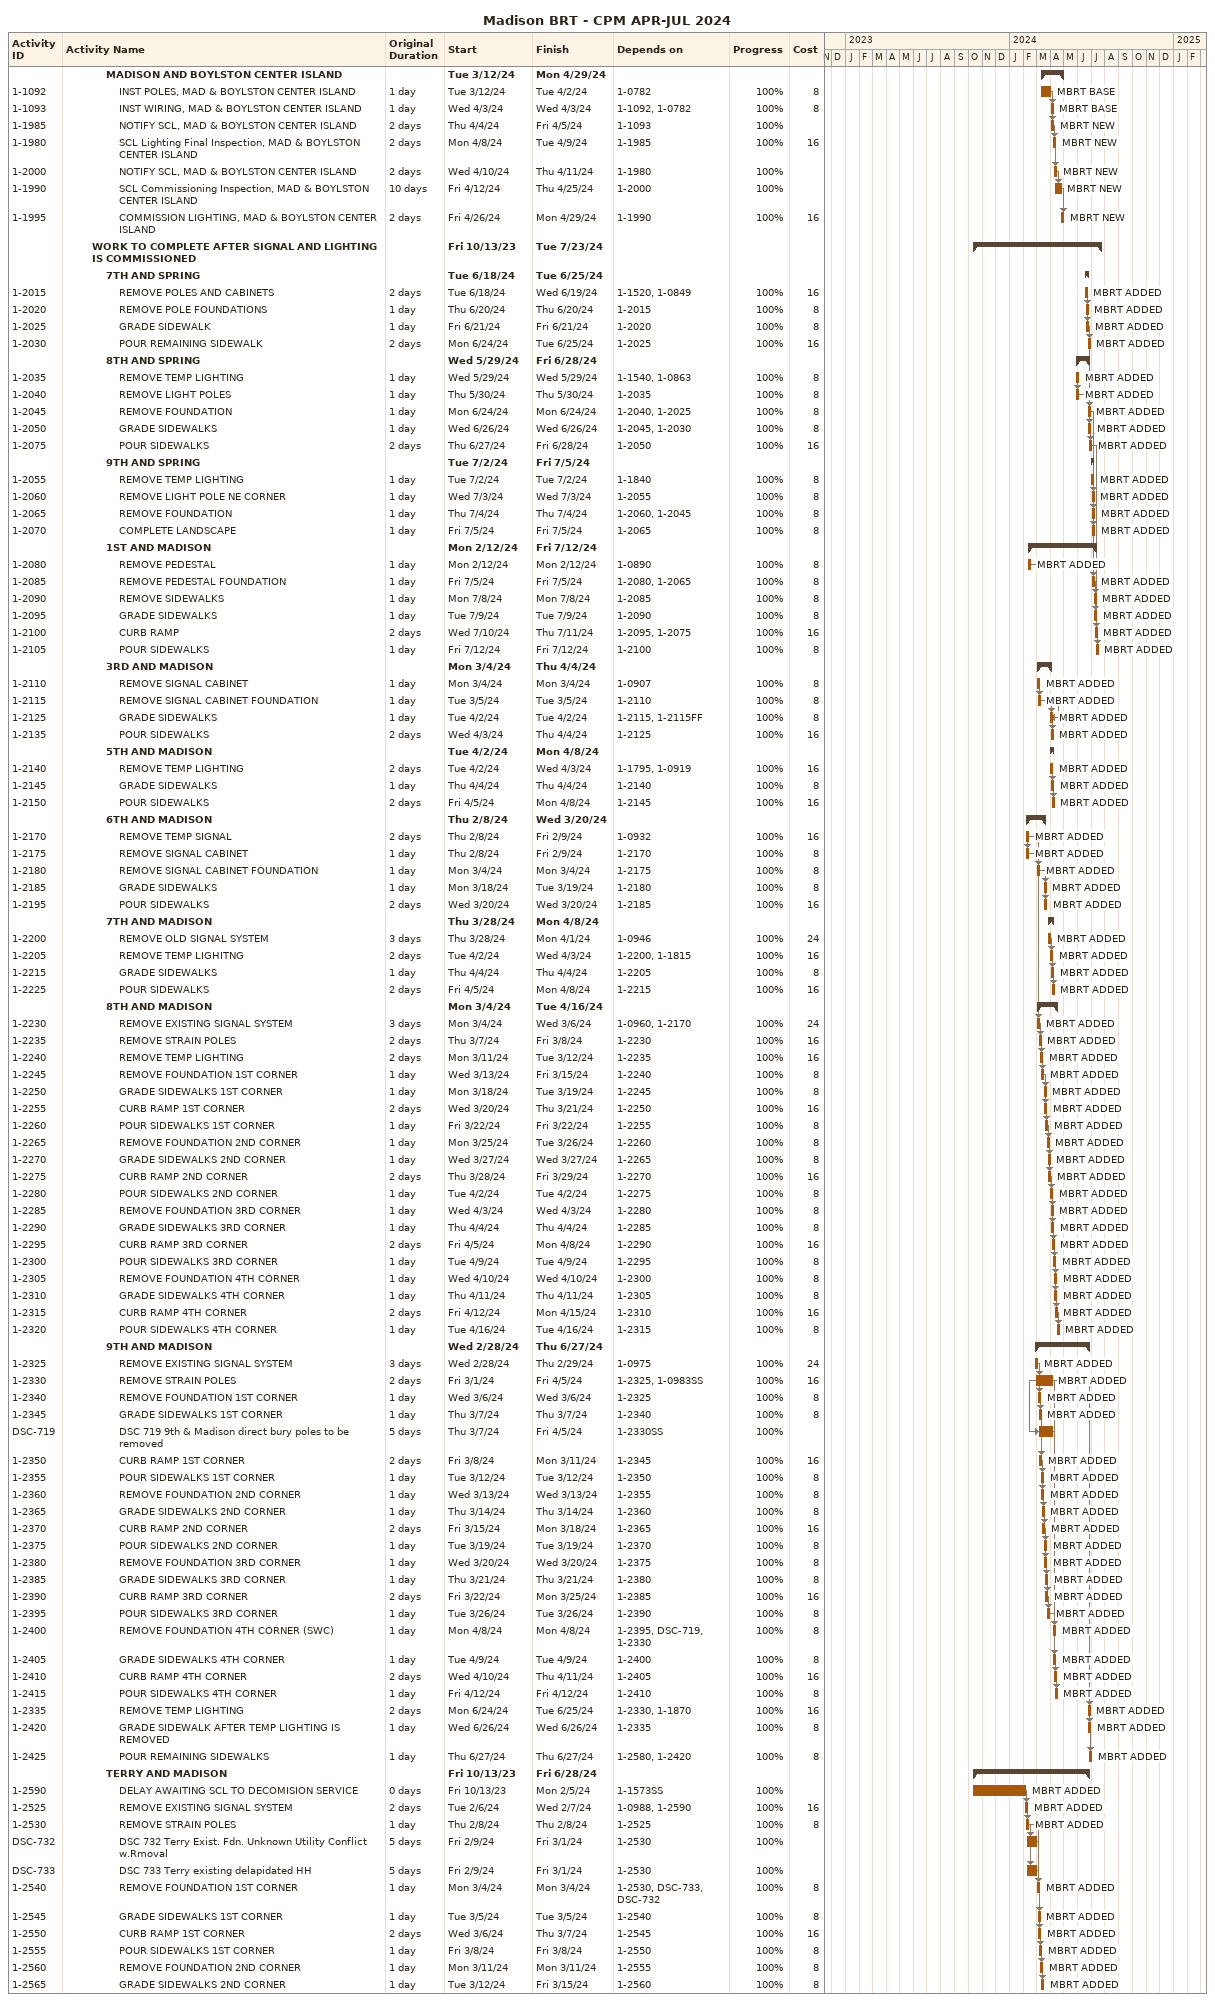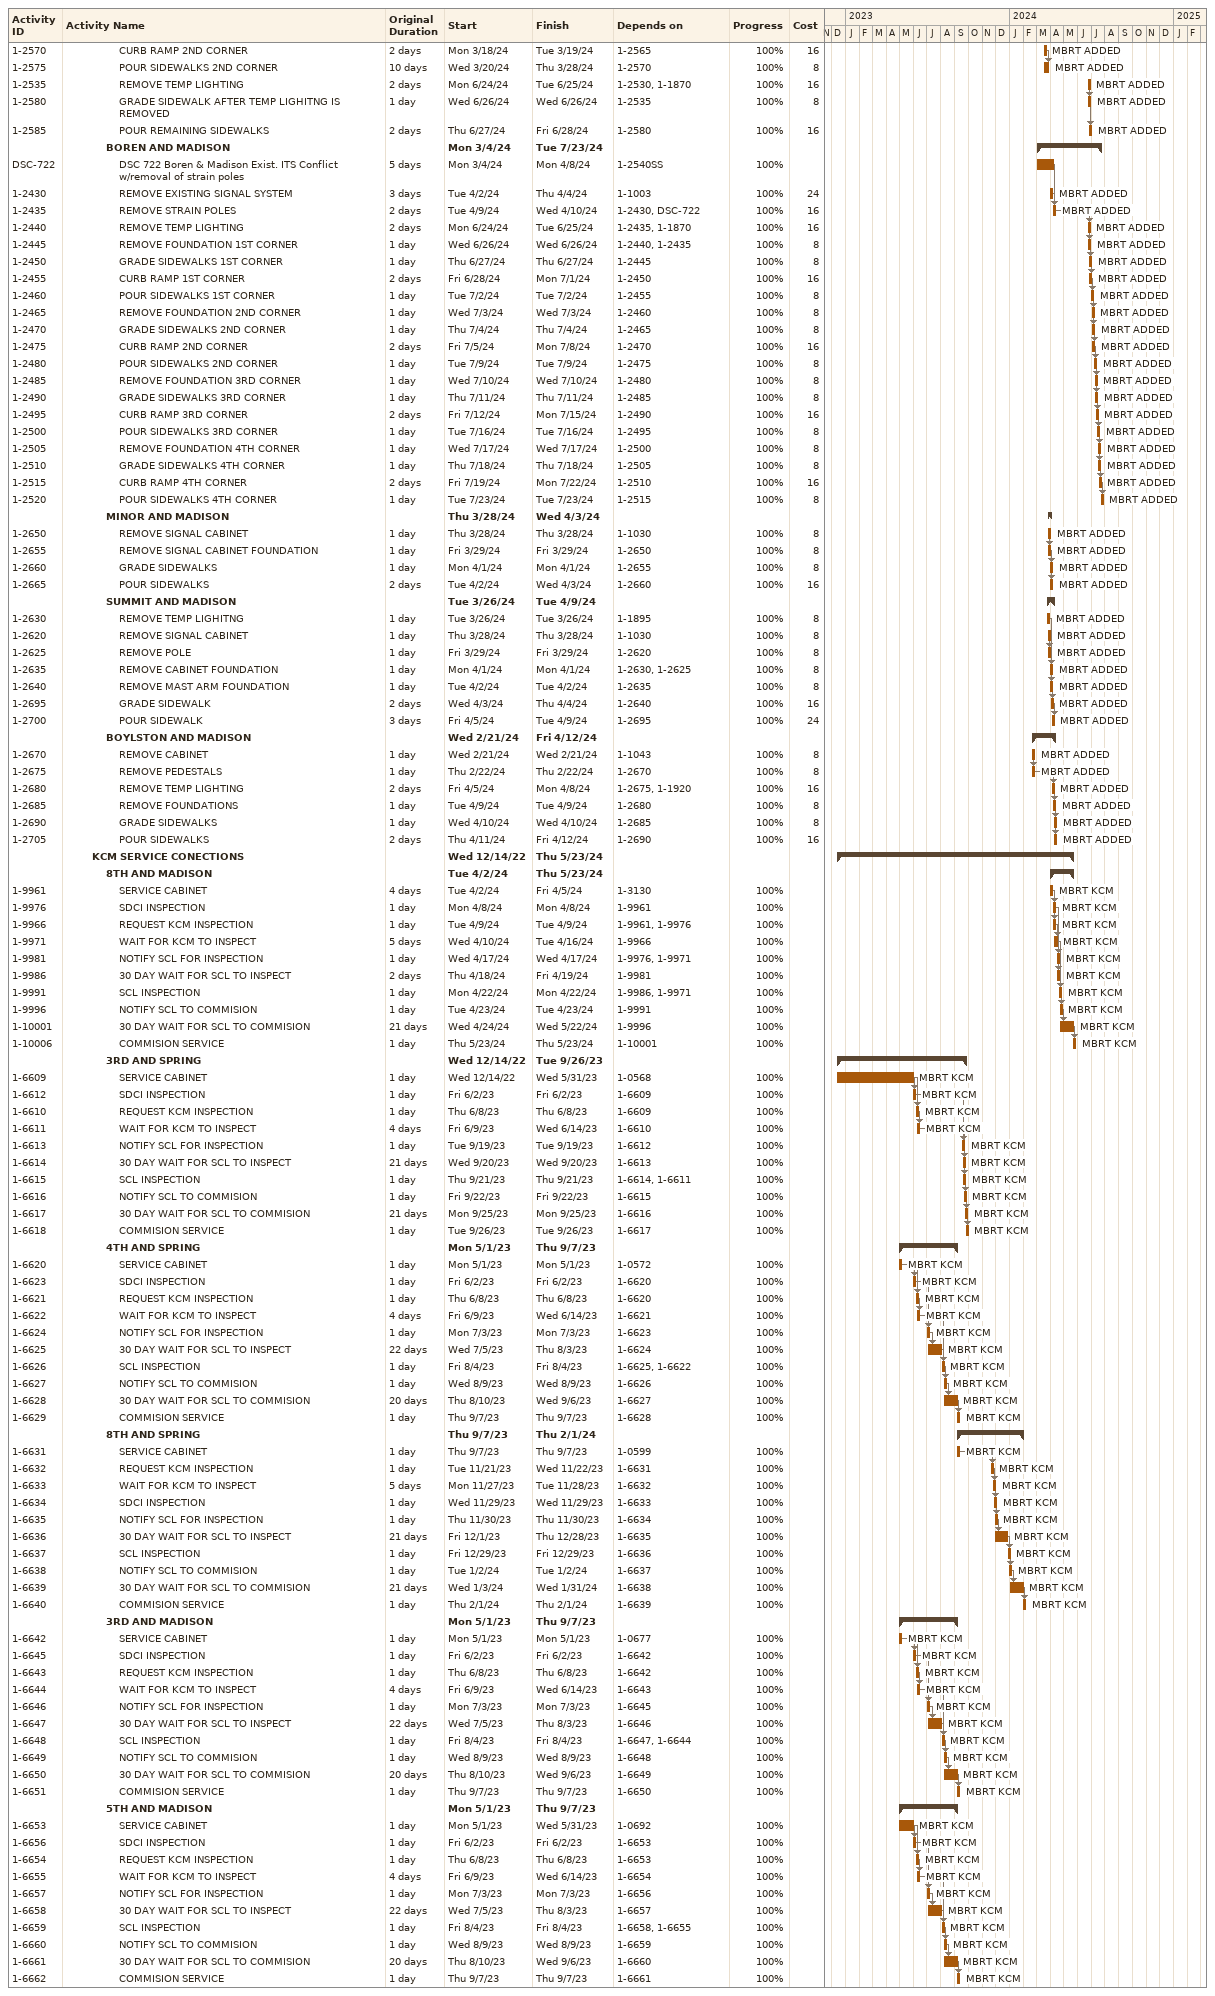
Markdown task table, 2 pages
Madison BRT - CPM APR-JUL 2024

| ID | Level | Task | Original duration | Start | Finish | Predecessors | Resources | % complete | Cost |
|---|---|---|---|---|---|---|---|---|---|
|  | 4 | **MADISON AND BOYLSTON CENTER ISLAND** |  | 2024-03-12 | 2024-04-29 |  |  |  |  |
| 1-1092 | 5 | INST POLES, MAD & BOYLSTON CENTER ISLAND | 1d | 2024-03-12 | 2024-04-02 | 1-0782 | MBRT BASE | 100 | 8 |
| 1-1093 | 5 | INST WIRING, MAD & BOYLSTON CENTER ISLAND | 1d | 2024-04-03 | 2024-04-03 | 1-1092, 1-0782 | MBRT BASE | 100 | 8 |
| 1-1985 | 5 | NOTIFY SCL, MAD & BOYLSTON CENTER ISLAND | 2d | 2024-04-04 | 2024-04-05 | 1-1093 | MBRT NEW | 100 |  |
| 1-1980 | 5 | SCL Lighting Final Inspection, MAD & BOYLSTON CENTER ISLAND | 2d | 2024-04-08 | 2024-04-09 | 1-1985 | MBRT NEW | 100 | 16 |
| 1-2000 | 5 | NOTIFY SCL, MAD & BOYLSTON CENTER ISLAND | 2d | 2024-04-10 | 2024-04-11 | 1-1980 | MBRT NEW | 100 |  |
| 1-1990 | 5 | SCL Commissioning Inspection, MAD & BOYLSTON CENTER ISLAND | 10d | 2024-04-12 | 2024-04-25 | 1-2000 | MBRT NEW | 100 |  |
| 1-1995 | 5 | COMMISSION LIGHTING, MAD & BOYLSTON CENTER ISLAND | 2d | 2024-04-26 | 2024-04-29 | 1-1990 | MBRT NEW | 100 | 16 |
|  | 3 | **WORK TO COMPLETE AFTER SIGNAL AND LIGHTING IS COMMISSIONED** |  | 2023-10-13 | 2024-07-23 |  |  |  |  |
|  | 4 | **7TH AND SPRING** |  | 2024-06-18 | 2024-06-25 |  |  |  |  |
| 1-2015 | 5 | REMOVE POLES AND CABINETS | 2d | 2024-06-18 | 2024-06-19 | 1-1520, 1-0849 | MBRT ADDED | 100 | 16 |
| 1-2020 | 5 | REMOVE POLE FOUNDATIONS | 1d | 2024-06-20 | 2024-06-20 | 1-2015 | MBRT ADDED | 100 | 8 |
| 1-2025 | 5 | GRADE SIDEWALK | 1d | 2024-06-21 | 2024-06-21 | 1-2020 | MBRT ADDED | 100 | 8 |
| 1-2030 | 5 | POUR REMAINING SIDEWALK | 2d | 2024-06-24 | 2024-06-25 | 1-2025 | MBRT ADDED | 100 | 16 |
|  | 4 | **8TH AND SPRING** |  | 2024-05-29 | 2024-06-28 |  |  |  |  |
| 1-2035 | 5 | REMOVE TEMP LIGHTING | 1d | 2024-05-29 | 2024-05-29 | 1-1540, 1-0863 | MBRT ADDED | 100 | 8 |
| 1-2040 | 5 | REMOVE LIGHT POLES | 1d | 2024-05-30 | 2024-05-30 | 1-2035 | MBRT ADDED | 100 | 8 |
| 1-2045 | 5 | REMOVE FOUNDATION | 1d | 2024-06-24 | 2024-06-24 | 1-2040, 1-2025 | MBRT ADDED | 100 | 8 |
| 1-2050 | 5 | GRADE SIDEWALKS | 1d | 2024-06-26 | 2024-06-26 | 1-2045, 1-2030 | MBRT ADDED | 100 | 8 |
| 1-2075 | 5 | POUR SIDEWALKS | 2d | 2024-06-27 | 2024-06-28 | 1-2050 | MBRT ADDED | 100 | 16 |
|  | 4 | **9TH AND SPRING** |  | 2024-07-02 | 2024-07-05 |  |  |  |  |
| 1-2055 | 5 | REMOVE TEMP LIGHTING | 1d | 2024-07-02 | 2024-07-02 | 1-1840 | MBRT ADDED | 100 | 8 |
| 1-2060 | 5 | REMOVE LIGHT POLE NE CORNER | 1d | 2024-07-03 | 2024-07-03 | 1-2055 | MBRT ADDED | 100 | 8 |
| 1-2065 | 5 | REMOVE FOUNDATION | 1d | 2024-07-04 | 2024-07-04 | 1-2060, 1-2045 | MBRT ADDED | 100 | 8 |
| 1-2070 | 5 | COMPLETE LANDSCAPE | 1d | 2024-07-05 | 2024-07-05 | 1-2065 | MBRT ADDED | 100 | 8 |
|  | 4 | **1ST AND MADISON** |  | 2024-02-12 | 2024-07-12 |  |  |  |  |
| 1-2080 | 5 | REMOVE PEDESTAL | 1d | 2024-02-12 | 2024-02-12 | 1-0890 | MBRT ADDED | 100 | 8 |
| 1-2085 | 5 | REMOVE PEDESTAL FOUNDATION | 1d | 2024-07-05 | 2024-07-05 | 1-2080, 1-2065 | MBRT ADDED | 100 | 8 |
| 1-2090 | 5 | REMOVE SIDEWALKS | 1d | 2024-07-08 | 2024-07-08 | 1-2085 | MBRT ADDED | 100 | 8 |
| 1-2095 | 5 | GRADE SIDEWALKS | 1d | 2024-07-09 | 2024-07-09 | 1-2090 | MBRT ADDED | 100 | 8 |
| 1-2100 | 5 | CURB RAMP | 2d | 2024-07-10 | 2024-07-11 | 1-2095, 1-2075 | MBRT ADDED | 100 | 16 |
| 1-2105 | 5 | POUR SIDEWALKS | 1d | 2024-07-12 | 2024-07-12 | 1-2100 | MBRT ADDED | 100 | 8 |
|  | 4 | **3RD AND MADISON** |  | 2024-03-04 | 2024-04-04 |  |  |  |  |
| 1-2110 | 5 | REMOVE SIGNAL CABINET | 1d | 2024-03-04 | 2024-03-04 | 1-0907 | MBRT ADDED | 100 | 8 |
| 1-2115 | 5 | REMOVE SIGNAL CABINET FOUNDATION | 1d | 2024-03-05 | 2024-03-05 | 1-2110 | MBRT ADDED | 100 | 8 |
| 1-2125 | 5 | GRADE SIDEWALKS | 1d | 2024-04-02 | 2024-04-02 | 1-2115, 1-2115FF | MBRT ADDED | 100 | 8 |
| 1-2135 | 5 | POUR SIDEWALKS | 2d | 2024-04-03 | 2024-04-04 | 1-2125 | MBRT ADDED | 100 | 16 |
|  | 4 | **5TH AND MADISON** |  | 2024-04-02 | 2024-04-08 |  |  |  |  |
| 1-2140 | 5 | REMOVE TEMP LIGHTING | 2d | 2024-04-02 | 2024-04-03 | 1-1795, 1-0919 | MBRT ADDED | 100 | 16 |
| 1-2145 | 5 | GRADE SIDEWALKS | 1d | 2024-04-04 | 2024-04-04 | 1-2140 | MBRT ADDED | 100 | 8 |
| 1-2150 | 5 | POUR SIDEWALKS | 2d | 2024-04-05 | 2024-04-08 | 1-2145 | MBRT ADDED | 100 | 16 |
|  | 4 | **6TH AND MADISON** |  | 2024-02-08 | 2024-03-20 |  |  |  |  |
| 1-2170 | 5 | REMOVE TEMP SIGNAL | 2d | 2024-02-08 | 2024-02-09 | 1-0932 | MBRT ADDED | 100 | 16 |
| 1-2175 | 5 | REMOVE SIGNAL CABINET | 1d | 2024-02-08 | 2024-02-09 | 1-2170 | MBRT ADDED | 100 | 8 |
| 1-2180 | 5 | REMOVE SIGNAL CABINET FOUNDATION | 1d | 2024-03-04 | 2024-03-04 | 1-2175 | MBRT ADDED | 100 | 8 |
| 1-2185 | 5 | GRADE SIDEWALKS | 1d | 2024-03-18 | 2024-03-19 | 1-2180 | MBRT ADDED | 100 | 8 |
| 1-2195 | 5 | POUR SIDEWALKS | 2d | 2024-03-20 | 2024-03-20 | 1-2185 | MBRT ADDED | 100 | 16 |
|  | 4 | **7TH AND MADISON** |  | 2024-03-28 | 2024-04-08 |  |  |  |  |
| 1-2200 | 5 | REMOVE OLD SIGNAL SYSTEM | 3d | 2024-03-28 | 2024-04-01 | 1-0946 | MBRT ADDED | 100 | 24 |
| 1-2205 | 5 | REMOVE TEMP LIGHITNG | 2d | 2024-04-02 | 2024-04-03 | 1-2200, 1-1815 | MBRT ADDED | 100 | 16 |
| 1-2215 | 5 | GRADE SIDEWALKS | 1d | 2024-04-04 | 2024-04-04 | 1-2205 | MBRT ADDED | 100 | 8 |
| 1-2225 | 5 | POUR SIDEWALKS | 2d | 2024-04-05 | 2024-04-08 | 1-2215 | MBRT ADDED | 100 | 16 |
|  | 4 | **8TH AND MADISON** |  | 2024-03-04 | 2024-04-16 |  |  |  |  |
| 1-2230 | 5 | REMOVE EXISTING SIGNAL SYSTEM | 3d | 2024-03-04 | 2024-03-06 | 1-0960, 1-2170 | MBRT ADDED | 100 | 24 |
| 1-2235 | 5 | REMOVE STRAIN POLES | 2d | 2024-03-07 | 2024-03-08 | 1-2230 | MBRT ADDED | 100 | 16 |
| 1-2240 | 5 | REMOVE TEMP LIGHTING | 2d | 2024-03-11 | 2024-03-12 | 1-2235 | MBRT ADDED | 100 | 16 |
| 1-2245 | 5 | REMOVE FOUNDATION 1ST CORNER | 1d | 2024-03-13 | 2024-03-15 | 1-2240 | MBRT ADDED | 100 | 8 |
| 1-2250 | 5 | GRADE SIDEWALKS 1ST CORNER | 1d | 2024-03-18 | 2024-03-19 | 1-2245 | MBRT ADDED | 100 | 8 |
| 1-2255 | 5 | CURB RAMP 1ST CORNER | 2d | 2024-03-20 | 2024-03-21 | 1-2250 | MBRT ADDED | 100 | 16 |
| 1-2260 | 5 | POUR SIDEWALKS 1ST CORNER | 1d | 2024-03-22 | 2024-03-22 | 1-2255 | MBRT ADDED | 100 | 8 |
| 1-2265 | 5 | REMOVE FOUNDATION 2ND CORNER | 1d | 2024-03-25 | 2024-03-26 | 1-2260 | MBRT ADDED | 100 | 8 |
| 1-2270 | 5 | GRADE SIDEWALKS 2ND CORNER | 1d | 2024-03-27 | 2024-03-27 | 1-2265 | MBRT ADDED | 100 | 8 |
| 1-2275 | 5 | CURB RAMP 2ND CORNER | 2d | 2024-03-28 | 2024-03-29 | 1-2270 | MBRT ADDED | 100 | 16 |
| 1-2280 | 5 | POUR SIDEWALKS 2ND CORNER | 1d | 2024-04-02 | 2024-04-02 | 1-2275 | MBRT ADDED | 100 | 8 |
| 1-2285 | 5 | REMOVE FOUNDATION 3RD CORNER | 1d | 2024-04-03 | 2024-04-03 | 1-2280 | MBRT ADDED | 100 | 8 |
| 1-2290 | 5 | GRADE SIDEWALKS 3RD CORNER | 1d | 2024-04-04 | 2024-04-04 | 1-2285 | MBRT ADDED | 100 | 8 |
| 1-2295 | 5 | CURB RAMP 3RD CORNER | 2d | 2024-04-05 | 2024-04-08 | 1-2290 | MBRT ADDED | 100 | 16 |
| 1-2300 | 5 | POUR SIDEWALKS 3RD CORNER | 1d | 2024-04-09 | 2024-04-09 | 1-2295 | MBRT ADDED | 100 | 8 |
| 1-2305 | 5 | REMOVE FOUNDATION 4TH CORNER | 1d | 2024-04-10 | 2024-04-10 | 1-2300 | MBRT ADDED | 100 | 8 |
| 1-2310 | 5 | GRADE SIDEWALKS 4TH CORNER | 1d | 2024-04-11 | 2024-04-11 | 1-2305 | MBRT ADDED | 100 | 8 |
| 1-2315 | 5 | CURB RAMP 4TH CORNER | 2d | 2024-04-12 | 2024-04-15 | 1-2310 | MBRT ADDED | 100 | 16 |
| 1-2320 | 5 | POUR SIDEWALKS 4TH CORNER | 1d | 2024-04-16 | 2024-04-16 | 1-2315 | MBRT ADDED | 100 | 8 |
|  | 4 | **9TH AND MADISON** |  | 2024-02-28 | 2024-06-27 |  |  |  |  |
| 1-2325 | 5 | REMOVE EXISTING SIGNAL SYSTEM | 3d | 2024-02-28 | 2024-02-29 | 1-0975 | MBRT ADDED | 100 | 24 |
| 1-2330 | 5 | REMOVE STRAIN POLES | 2d | 2024-03-01 | 2024-04-05 | 1-2325, 1-0983SS | MBRT ADDED | 100 | 16 |
| 1-2340 | 5 | REMOVE FOUNDATION 1ST CORNER | 1d | 2024-03-06 | 2024-03-06 | 1-2325 | MBRT ADDED | 100 | 8 |
| 1-2345 | 5 | GRADE SIDEWALKS 1ST CORNER | 1d | 2024-03-07 | 2024-03-07 | 1-2340 | MBRT ADDED | 100 | 8 |
| DSC-719 | 5 | DSC 719 9th & Madison direct bury poles to be removed | 5d | 2024-03-07 | 2024-04-05 | 1-2330SS |  | 100 |  |
| 1-2350 | 5 | CURB RAMP 1ST CORNER | 2d | 2024-03-08 | 2024-03-11 | 1-2345 | MBRT ADDED | 100 | 16 |
| 1-2355 | 5 | POUR SIDEWALKS 1ST CORNER | 1d | 2024-03-12 | 2024-03-12 | 1-2350 | MBRT ADDED | 100 | 8 |
| 1-2360 | 5 | REMOVE FOUNDATION 2ND CORNER | 1d | 2024-03-13 | 2024-03-13 | 1-2355 | MBRT ADDED | 100 | 8 |
| 1-2365 | 5 | GRADE SIDEWALKS 2ND CORNER | 1d | 2024-03-14 | 2024-03-14 | 1-2360 | MBRT ADDED | 100 | 8 |
| 1-2370 | 5 | CURB RAMP 2ND CORNER | 2d | 2024-03-15 | 2024-03-18 | 1-2365 | MBRT ADDED | 100 | 16 |
| 1-2375 | 5 | POUR SIDEWALKS 2ND CORNER | 1d | 2024-03-19 | 2024-03-19 | 1-2370 | MBRT ADDED | 100 | 8 |
| 1-2380 | 5 | REMOVE FOUNDATION 3RD CORNER | 1d | 2024-03-20 | 2024-03-20 | 1-2375 | MBRT ADDED | 100 | 8 |
| 1-2385 | 5 | GRADE SIDEWALKS 3RD CORNER | 1d | 2024-03-21 | 2024-03-21 | 1-2380 | MBRT ADDED | 100 | 8 |
| 1-2390 | 5 | CURB RAMP 3RD CORNER | 2d | 2024-03-22 | 2024-03-25 | 1-2385 | MBRT ADDED | 100 | 16 |
| 1-2395 | 5 | POUR SIDEWALKS 3RD CORNER | 1d | 2024-03-26 | 2024-03-26 | 1-2390 | MBRT ADDED | 100 | 8 |
| 1-2400 | 5 | REMOVE FOUNDATION 4TH CORNER (SWC) | 1d | 2024-04-08 | 2024-04-08 | 1-2395, DSC-719, 1-2330 | MBRT ADDED | 100 | 8 |
| 1-2405 | 5 | GRADE SIDEWALKS 4TH CORNER | 1d | 2024-04-09 | 2024-04-09 | 1-2400 | MBRT ADDED | 100 | 8 |
| 1-2410 | 5 | CURB RAMP 4TH CORNER | 2d | 2024-04-10 | 2024-04-11 | 1-2405 | MBRT ADDED | 100 | 16 |
| 1-2415 | 5 | POUR SIDEWALKS 4TH CORNER | 1d | 2024-04-12 | 2024-04-12 | 1-2410 | MBRT ADDED | 100 | 8 |
| 1-2335 | 5 | REMOVE TEMP LIGHTING | 2d | 2024-06-24 | 2024-06-25 | 1-2330, 1-1870 | MBRT ADDED | 100 | 16 |
| 1-2420 | 5 | GRADE SIDEWALK AFTER TEMP LIGHTING IS REMOVED | 1d | 2024-06-26 | 2024-06-26 | 1-2335 | MBRT ADDED | 100 | 8 |
| 1-2425 | 5 | POUR REMAINING SIDEWALKS | 1d | 2024-06-27 | 2024-06-27 | 1-2580, 1-2420 | MBRT ADDED | 100 | 8 |
|  | 4 | **TERRY AND MADISON** |  | 2023-10-13 | 2024-06-28 |  |  |  |  |
| 1-2590 | 5 | DELAY AWAITING SCL TO DECOMISION SERVICE | 0d | 2023-10-13 | 2024-02-05 | 1-1573SS | MBRT ADDED | 100 |  |
| 1-2525 | 5 | REMOVE EXISTING SIGNAL SYSTEM | 2d | 2024-02-06 | 2024-02-07 | 1-0988, 1-2590 | MBRT ADDED | 100 | 16 |
| 1-2530 | 5 | REMOVE STRAIN POLES | 1d | 2024-02-08 | 2024-02-08 | 1-2525 | MBRT ADDED | 100 | 8 |
| DSC-732 | 5 | DSC 732 Terry Exist. Fdn. Unknown Utility Conflict w.Rmoval | 5d | 2024-02-09 | 2024-03-01 | 1-2530 |  | 100 |  |
| DSC-733 | 5 | DSC 733 Terry existing delapidated HH | 5d | 2024-02-09 | 2024-03-01 | 1-2530 |  | 100 |  |
| 1-2540 | 5 | REMOVE FOUNDATION 1ST CORNER | 1d | 2024-03-04 | 2024-03-04 | 1-2530, DSC-733, DSC-732 | MBRT ADDED | 100 | 8 |
| 1-2545 | 5 | GRADE SIDEWALKS 1ST CORNER | 1d | 2024-03-05 | 2024-03-05 | 1-2540 | MBRT ADDED | 100 | 8 |
| 1-2550 | 5 | CURB RAMP 1ST CORNER | 2d | 2024-03-06 | 2024-03-07 | 1-2545 | MBRT ADDED | 100 | 16 |
| 1-2555 | 5 | POUR SIDEWALKS 1ST CORNER | 1d | 2024-03-08 | 2024-03-08 | 1-2550 | MBRT ADDED | 100 | 8 |
| 1-2560 | 5 | REMOVE FOUNDATION 2ND CORNER | 1d | 2024-03-11 | 2024-03-11 | 1-2555 | MBRT ADDED | 100 | 8 |
| 1-2565 | 5 | GRADE SIDEWALKS 2ND CORNER | 1d | 2024-03-12 | 2024-03-15 | 1-2560 | MBRT ADDED | 100 | 8 |
| 1-2570 | 5 | CURB RAMP 2ND CORNER | 2d | 2024-03-18 | 2024-03-19 | 1-2565 | MBRT ADDED | 100 | 16 |
| 1-2575 | 5 | POUR SIDEWALKS 2ND CORNER | 10d | 2024-03-20 | 2024-03-28 | 1-2570 | MBRT ADDED | 100 | 8 |
| 1-2535 | 5 | REMOVE TEMP LIGHTING | 2d | 2024-06-24 | 2024-06-25 | 1-2530, 1-1870 | MBRT ADDED | 100 | 16 |
| 1-2580 | 5 | GRADE SIDEWALK AFTER TEMP LIGHITNG IS REMOVED | 1d | 2024-06-26 | 2024-06-26 | 1-2535 | MBRT ADDED | 100 | 8 |
| 1-2585 | 5 | POUR REMAINING SIDEWALKS | 2d | 2024-06-27 | 2024-06-28 | 1-2580 | MBRT ADDED | 100 | 16 |
|  | 4 | **BOREN AND MADISON** |  | 2024-03-04 | 2024-07-23 |  |  |  |  |
| DSC-722 | 5 | DSC 722 Boren & Madison Exist. ITS Conflict w/removal of strain poles | 5d | 2024-03-04 | 2024-04-08 | 1-2540SS |  | 100 |  |
| 1-2430 | 5 | REMOVE EXISTING SIGNAL SYSTEM | 3d | 2024-04-02 | 2024-04-04 | 1-1003 | MBRT ADDED | 100 | 24 |
| 1-2435 | 5 | REMOVE STRAIN POLES | 2d | 2024-04-09 | 2024-04-10 | 1-2430, DSC-722 | MBRT ADDED | 100 | 16 |
| 1-2440 | 5 | REMOVE TEMP LIGHTING | 2d | 2024-06-24 | 2024-06-25 | 1-2435, 1-1870 | MBRT ADDED | 100 | 16 |
| 1-2445 | 5 | REMOVE FOUNDATION 1ST CORNER | 1d | 2024-06-26 | 2024-06-26 | 1-2440, 1-2435 | MBRT ADDED | 100 | 8 |
| 1-2450 | 5 | GRADE SIDEWALKS 1ST CORNER | 1d | 2024-06-27 | 2024-06-27 | 1-2445 | MBRT ADDED | 100 | 8 |
| 1-2455 | 5 | CURB RAMP 1ST CORNER | 2d | 2024-06-28 | 2024-07-01 | 1-2450 | MBRT ADDED | 100 | 16 |
| 1-2460 | 5 | POUR SIDEWALKS 1ST CORNER | 1d | 2024-07-02 | 2024-07-02 | 1-2455 | MBRT ADDED | 100 | 8 |
| 1-2465 | 5 | REMOVE FOUNDATION 2ND CORNER | 1d | 2024-07-03 | 2024-07-03 | 1-2460 | MBRT ADDED | 100 | 8 |
| 1-2470 | 5 | GRADE SIDEWALKS 2ND CORNER | 1d | 2024-07-04 | 2024-07-04 | 1-2465 | MBRT ADDED | 100 | 8 |
| 1-2475 | 5 | CURB RAMP 2ND CORNER | 2d | 2024-07-05 | 2024-07-08 | 1-2470 | MBRT ADDED | 100 | 16 |
| 1-2480 | 5 | POUR SIDEWALKS 2ND CORNER | 1d | 2024-07-09 | 2024-07-09 | 1-2475 | MBRT ADDED | 100 | 8 |
| 1-2485 | 5 | REMOVE FOUNDATION 3RD CORNER | 1d | 2024-07-10 | 2024-07-10 | 1-2480 | MBRT ADDED | 100 | 8 |
| 1-2490 | 5 | GRADE SIDEWALKS 3RD CORNER | 1d | 2024-07-11 | 2024-07-11 | 1-2485 | MBRT ADDED | 100 | 8 |
| 1-2495 | 5 | CURB RAMP 3RD CORNER | 2d | 2024-07-12 | 2024-07-15 | 1-2490 | MBRT ADDED | 100 | 16 |
| 1-2500 | 5 | POUR SIDEWALKS 3RD CORNER | 1d | 2024-07-16 | 2024-07-16 | 1-2495 | MBRT ADDED | 100 | 8 |
| 1-2505 | 5 | REMOVE FOUNDATION 4TH CORNER | 1d | 2024-07-17 | 2024-07-17 | 1-2500 | MBRT ADDED | 100 | 8 |
| 1-2510 | 5 | GRADE SIDEWALKS 4TH CORNER | 1d | 2024-07-18 | 2024-07-18 | 1-2505 | MBRT ADDED | 100 | 8 |
| 1-2515 | 5 | CURB RAMP 4TH CORNER | 2d | 2024-07-19 | 2024-07-22 | 1-2510 | MBRT ADDED | 100 | 16 |
| 1-2520 | 5 | POUR SIDEWALKS 4TH CORNER | 1d | 2024-07-23 | 2024-07-23 | 1-2515 | MBRT ADDED | 100 | 8 |
|  | 4 | **MINOR AND MADISON** |  | 2024-03-28 | 2024-04-03 |  |  |  |  |
| 1-2650 | 5 | REMOVE SIGNAL CABINET | 1d | 2024-03-28 | 2024-03-28 | 1-1030 | MBRT ADDED | 100 | 8 |
| 1-2655 | 5 | REMOVE SIGNAL CABINET FOUNDATION | 1d | 2024-03-29 | 2024-03-29 | 1-2650 | MBRT ADDED | 100 | 8 |
| 1-2660 | 5 | GRADE SIDEWALKS | 1d | 2024-04-01 | 2024-04-01 | 1-2655 | MBRT ADDED | 100 | 8 |
| 1-2665 | 5 | POUR SIDEWALKS | 2d | 2024-04-02 | 2024-04-03 | 1-2660 | MBRT ADDED | 100 | 16 |
|  | 4 | **SUMMIT AND MADISON** |  | 2024-03-26 | 2024-04-09 |  |  |  |  |
| 1-2630 | 5 | REMOVE TEMP LIGHITNG | 1d | 2024-03-26 | 2024-03-26 | 1-1895 | MBRT ADDED | 100 | 8 |
| 1-2620 | 5 | REMOVE SIGNAL CABINET | 1d | 2024-03-28 | 2024-03-28 | 1-1030 | MBRT ADDED | 100 | 8 |
| 1-2625 | 5 | REMOVE POLE | 1d | 2024-03-29 | 2024-03-29 | 1-2620 | MBRT ADDED | 100 | 8 |
| 1-2635 | 5 | REMOVE CABINET FOUNDATION | 1d | 2024-04-01 | 2024-04-01 | 1-2630, 1-2625 | MBRT ADDED | 100 | 8 |
| 1-2640 | 5 | REMOVE MAST ARM FOUNDATION | 1d | 2024-04-02 | 2024-04-02 | 1-2635 | MBRT ADDED | 100 | 8 |
| 1-2695 | 5 | GRADE SIDEWALK | 2d | 2024-04-03 | 2024-04-04 | 1-2640 | MBRT ADDED | 100 | 16 |
| 1-2700 | 5 | POUR SIDEWALK | 3d | 2024-04-05 | 2024-04-09 | 1-2695 | MBRT ADDED | 100 | 24 |
|  | 4 | **BOYLSTON AND MADISON** |  | 2024-02-21 | 2024-04-12 |  |  |  |  |
| 1-2670 | 5 | REMOVE CABINET | 1d | 2024-02-21 | 2024-02-21 | 1-1043 | MBRT ADDED | 100 | 8 |
| 1-2675 | 5 | REMOVE PEDESTALS | 1d | 2024-02-22 | 2024-02-22 | 1-2670 | MBRT ADDED | 100 | 8 |
| 1-2680 | 5 | REMOVE TEMP LIGHTING | 2d | 2024-04-05 | 2024-04-08 | 1-2675, 1-1920 | MBRT ADDED | 100 | 16 |
| 1-2685 | 5 | REMOVE FOUNDATIONS | 1d | 2024-04-09 | 2024-04-09 | 1-2680 | MBRT ADDED | 100 | 8 |
| 1-2690 | 5 | GRADE SIDEWALKS | 1d | 2024-04-10 | 2024-04-10 | 1-2685 | MBRT ADDED | 100 | 8 |
| 1-2705 | 5 | POUR SIDEWALKS | 2d | 2024-04-11 | 2024-04-12 | 1-2690 | MBRT ADDED | 100 | 16 |
|  | 3 | **KCM SERVICE CONECTIONS** |  | 2022-12-14 | 2024-05-23 |  |  |  |  |
|  | 4 | **8TH AND MADISON** |  | 2024-04-02 | 2024-05-23 |  |  |  |  |
| 1-9961 | 5 | SERVICE CABINET | 4d | 2024-04-02 | 2024-04-05 | 1-3130 | MBRT KCM | 100 |  |
| 1-9976 | 5 | SDCI INSPECTION | 1d | 2024-04-08 | 2024-04-08 | 1-9961 | MBRT KCM | 100 |  |
| 1-9966 | 5 | REQUEST KCM INSPECTION | 1d | 2024-04-09 | 2024-04-09 | 1-9961, 1-9976 | MBRT KCM | 100 |  |
| 1-9971 | 5 | WAIT FOR KCM TO INSPECT | 5d | 2024-04-10 | 2024-04-16 | 1-9966 | MBRT KCM | 100 |  |
| 1-9981 | 5 | NOTIFY SCL FOR INSPECTION | 1d | 2024-04-17 | 2024-04-17 | 1-9976, 1-9971 | MBRT KCM | 100 |  |
| 1-9986 | 5 | 30 DAY WAIT FOR SCL TO INSPECT | 2d | 2024-04-18 | 2024-04-19 | 1-9981 | MBRT KCM | 100 |  |
| 1-9991 | 5 | SCL INSPECTION | 1d | 2024-04-22 | 2024-04-22 | 1-9986, 1-9971 | MBRT KCM | 100 |  |
| 1-9996 | 5 | NOTIFY SCL TO COMMISION | 1d | 2024-04-23 | 2024-04-23 | 1-9991 | MBRT KCM | 100 |  |
| 1-10001 | 5 | 30 DAY WAIT FOR SCL TO COMMISION | 21d | 2024-04-24 | 2024-05-22 | 1-9996 | MBRT KCM | 100 |  |
| 1-10006 | 5 | COMMISION SERVICE | 1d | 2024-05-23 | 2024-05-23 | 1-10001 | MBRT KCM | 100 |  |
|  | 4 | **3RD AND SPRING** |  | 2022-12-14 | 2023-09-26 |  |  |  |  |
| 1-6609 | 5 | SERVICE CABINET | 1d | 2022-12-14 | 2023-05-31 | 1-0568 | MBRT KCM | 100 |  |
| 1-6612 | 5 | SDCI INSPECTION | 1d | 2023-06-02 | 2023-06-02 | 1-6609 | MBRT KCM | 100 |  |
| 1-6610 | 5 | REQUEST KCM INSPECTION | 1d | 2023-06-08 | 2023-06-08 | 1-6609 | MBRT KCM | 100 |  |
| 1-6611 | 5 | WAIT FOR KCM TO INSPECT | 4d | 2023-06-09 | 2023-06-14 | 1-6610 | MBRT KCM | 100 |  |
| 1-6613 | 5 | NOTIFY SCL FOR INSPECTION | 1d | 2023-09-19 | 2023-09-19 | 1-6612 | MBRT KCM | 100 |  |
| 1-6614 | 5 | 30 DAY WAIT FOR SCL TO INSPECT | 21d | 2023-09-20 | 2023-09-20 | 1-6613 | MBRT KCM | 100 |  |
| 1-6615 | 5 | SCL INSPECTION | 1d | 2023-09-21 | 2023-09-21 | 1-6614, 1-6611 | MBRT KCM | 100 |  |
| 1-6616 | 5 | NOTIFY SCL TO COMMISION | 1d | 2023-09-22 | 2023-09-22 | 1-6615 | MBRT KCM | 100 |  |
| 1-6617 | 5 | 30 DAY WAIT FOR SCL TO COMMISION | 21d | 2023-09-25 | 2023-09-25 | 1-6616 | MBRT KCM | 100 |  |
| 1-6618 | 5 | COMMISION SERVICE | 1d | 2023-09-26 | 2023-09-26 | 1-6617 | MBRT KCM | 100 |  |
|  | 4 | **4TH AND SPRING** |  | 2023-05-01 | 2023-09-07 |  |  |  |  |
| 1-6620 | 5 | SERVICE CABINET | 1d | 2023-05-01 | 2023-05-01 | 1-0572 | MBRT KCM | 100 |  |
| 1-6623 | 5 | SDCI INSPECTION | 1d | 2023-06-02 | 2023-06-02 | 1-6620 | MBRT KCM | 100 |  |
| 1-6621 | 5 | REQUEST KCM INSPECTION | 1d | 2023-06-08 | 2023-06-08 | 1-6620 | MBRT KCM | 100 |  |
| 1-6622 | 5 | WAIT FOR KCM TO INSPECT | 4d | 2023-06-09 | 2023-06-14 | 1-6621 | MBRT KCM | 100 |  |
| 1-6624 | 5 | NOTIFY SCL FOR INSPECTION | 1d | 2023-07-03 | 2023-07-03 | 1-6623 | MBRT KCM | 100 |  |
| 1-6625 | 5 | 30 DAY WAIT FOR SCL TO INSPECT | 22d | 2023-07-05 | 2023-08-03 | 1-6624 | MBRT KCM | 100 |  |
| 1-6626 | 5 | SCL INSPECTION | 1d | 2023-08-04 | 2023-08-04 | 1-6625, 1-6622 | MBRT KCM | 100 |  |
| 1-6627 | 5 | NOTIFY SCL TO COMMISION | 1d | 2023-08-09 | 2023-08-09 | 1-6626 | MBRT KCM | 100 |  |
| 1-6628 | 5 | 30 DAY WAIT FOR SCL TO COMMISION | 20d | 2023-08-10 | 2023-09-06 | 1-6627 | MBRT KCM | 100 |  |
| 1-6629 | 5 | COMMISION SERVICE | 1d | 2023-09-07 | 2023-09-07 | 1-6628 | MBRT KCM | 100 |  |
|  | 4 | **8TH AND SPRING** |  | 2023-09-07 | 2024-02-01 |  |  |  |  |
| 1-6631 | 5 | SERVICE CABINET | 1d | 2023-09-07 | 2023-09-07 | 1-0599 | MBRT KCM | 100 |  |
| 1-6632 | 5 | REQUEST KCM INSPECTION | 1d | 2023-11-21 | 2023-11-22 | 1-6631 | MBRT KCM | 100 |  |
| 1-6633 | 5 | WAIT FOR KCM TO INSPECT | 5d | 2023-11-27 | 2023-11-28 | 1-6632 | MBRT KCM | 100 |  |
| 1-6634 | 5 | SDCI INSPECTION | 1d | 2023-11-29 | 2023-11-29 | 1-6633 | MBRT KCM | 100 |  |
| 1-6635 | 5 | NOTIFY SCL FOR INSPECTION | 1d | 2023-11-30 | 2023-11-30 | 1-6634 | MBRT KCM | 100 |  |
| 1-6636 | 5 | 30 DAY WAIT FOR SCL TO INSPECT | 21d | 2023-12-01 | 2023-12-28 | 1-6635 | MBRT KCM | 100 |  |
| 1-6637 | 5 | SCL INSPECTION | 1d | 2023-12-29 | 2023-12-29 | 1-6636 | MBRT KCM | 100 |  |
| 1-6638 | 5 | NOTIFY SCL TO COMMISION | 1d | 2024-01-02 | 2024-01-02 | 1-6637 | MBRT KCM | 100 |  |
| 1-6639 | 5 | 30 DAY WAIT FOR SCL TO COMMISION | 21d | 2024-01-03 | 2024-01-31 | 1-6638 | MBRT KCM | 100 |  |
| 1-6640 | 5 | COMMISION SERVICE | 1d | 2024-02-01 | 2024-02-01 | 1-6639 | MBRT KCM | 100 |  |
|  | 4 | **3RD AND MADISON** |  | 2023-05-01 | 2023-09-07 |  |  |  |  |
| 1-6642 | 5 | SERVICE CABINET | 1d | 2023-05-01 | 2023-05-01 | 1-0677 | MBRT KCM | 100 |  |
| 1-6645 | 5 | SDCI INSPECTION | 1d | 2023-06-02 | 2023-06-02 | 1-6642 | MBRT KCM | 100 |  |
| 1-6643 | 5 | REQUEST KCM INSPECTION | 1d | 2023-06-08 | 2023-06-08 | 1-6642 | MBRT KCM | 100 |  |
| 1-6644 | 5 | WAIT FOR KCM TO INSPECT | 4d | 2023-06-09 | 2023-06-14 | 1-6643 | MBRT KCM | 100 |  |
| 1-6646 | 5 | NOTIFY SCL FOR INSPECTION | 1d | 2023-07-03 | 2023-07-03 | 1-6645 | MBRT KCM | 100 |  |
| 1-6647 | 5 | 30 DAY WAIT FOR SCL TO INSPECT | 22d | 2023-07-05 | 2023-08-03 | 1-6646 | MBRT KCM | 100 |  |
| 1-6648 | 5 | SCL INSPECTION | 1d | 2023-08-04 | 2023-08-04 | 1-6647, 1-6644 | MBRT KCM | 100 |  |
| 1-6649 | 5 | NOTIFY SCL TO COMMISION | 1d | 2023-08-09 | 2023-08-09 | 1-6648 | MBRT KCM | 100 |  |
| 1-6650 | 5 | 30 DAY WAIT FOR SCL TO COMMISION | 20d | 2023-08-10 | 2023-09-06 | 1-6649 | MBRT KCM | 100 |  |
| 1-6651 | 5 | COMMISION SERVICE | 1d | 2023-09-07 | 2023-09-07 | 1-6650 | MBRT KCM | 100 |  |
|  | 4 | **5TH AND MADISON** |  | 2023-05-01 | 2023-09-07 |  |  |  |  |
| 1-6653 | 5 | SERVICE CABINET | 1d | 2023-05-01 | 2023-05-31 | 1-0692 | MBRT KCM | 100 |  |
| 1-6656 | 5 | SDCI INSPECTION | 1d | 2023-06-02 | 2023-06-02 | 1-6653 | MBRT KCM | 100 |  |
| 1-6654 | 5 | REQUEST KCM INSPECTION | 1d | 2023-06-08 | 2023-06-08 | 1-6653 | MBRT KCM | 100 |  |
| 1-6655 | 5 | WAIT FOR KCM TO INSPECT | 4d | 2023-06-09 | 2023-06-14 | 1-6654 | MBRT KCM | 100 |  |
| 1-6657 | 5 | NOTIFY SCL FOR INSPECTION | 1d | 2023-07-03 | 2023-07-03 | 1-6656 | MBRT KCM | 100 |  |
| 1-6658 | 5 | 30 DAY WAIT FOR SCL TO INSPECT | 22d | 2023-07-05 | 2023-08-03 | 1-6657 | MBRT KCM | 100 |  |
| 1-6659 | 5 | SCL INSPECTION | 1d | 2023-08-04 | 2023-08-04 | 1-6658, 1-6655 | MBRT KCM | 100 |  |
| 1-6660 | 5 | NOTIFY SCL TO COMMISION | 1d | 2023-08-09 | 2023-08-09 | 1-6659 | MBRT KCM | 100 |  |
| 1-6661 | 5 | 30 DAY WAIT FOR SCL TO COMMISION | 20d | 2023-08-10 | 2023-09-06 | 1-6660 | MBRT KCM | 100 |  |
| 1-6662 | 5 | COMMISION SERVICE | 1d | 2023-09-07 | 2023-09-07 | 1-6661 | MBRT KCM | 100 |  |
